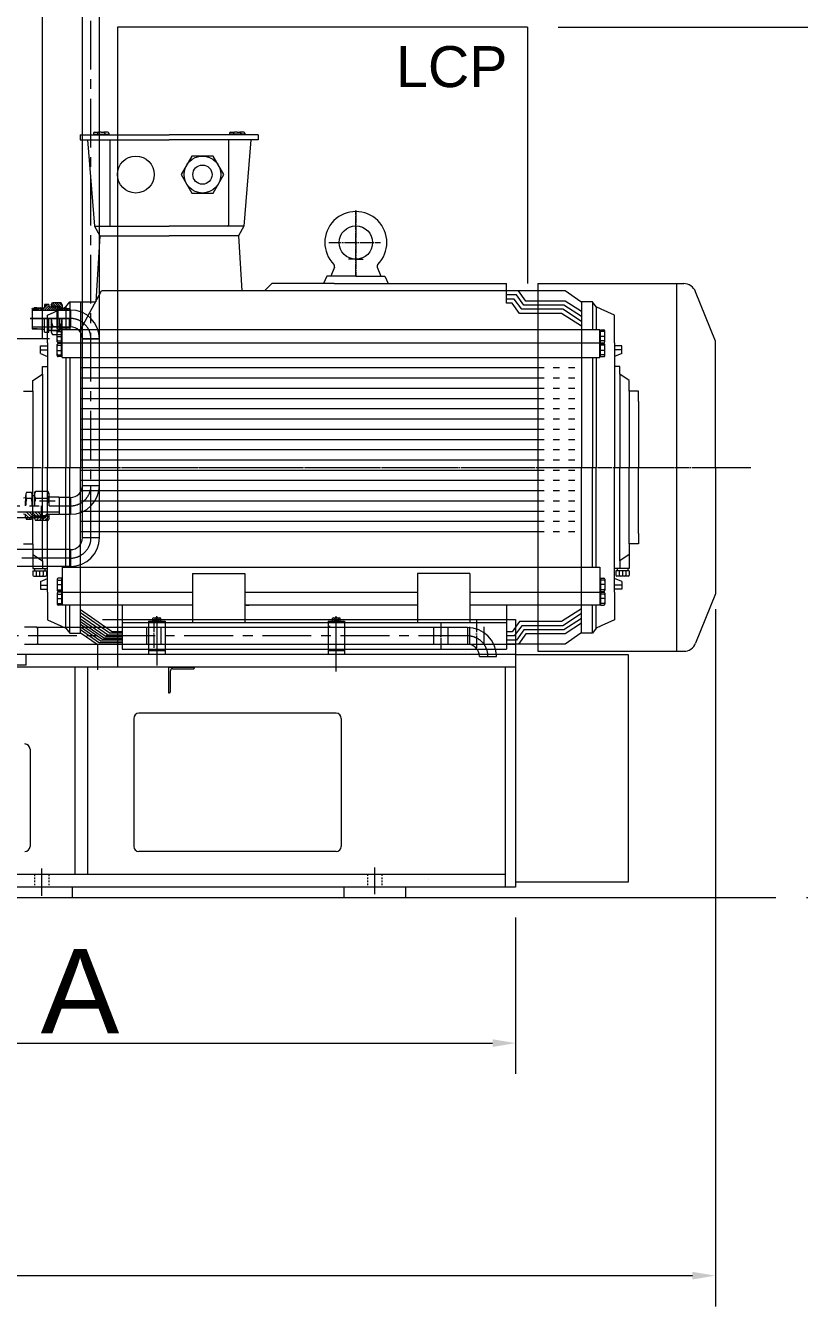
# Model space of a CAD drawing. Header units: inches. Extents: x 0 to 22015, y 0 to 16774.
# Drawn here: x 18570 to 20079, y 8573 to 11075 of the extents above; entities that cross this region are included whole.
import ezdxf

# ---------------------------------------------------------------- set-up
doc = ezdxf.new("R2010")
doc.units = ezdxf.units.IN
doc.header["$MEASUREMENT"] = 0
for name, pattern in [('ACAD_ISO03W100', [30, 12, -18]), ('ACAD_ISO04W100', [30, 24, -3, 0, -3]), ('CENTER', [50.8, 31.75, -6.35, 6.35, -6.35]), ('EB_DASH', [6, 3, -3])]:
    doc.linetypes.add(name, pattern=pattern)
doc.layers.get('Defpoints').update_dxf_attribs({"lineweight": 5})
for name, color, linetype, lineweight in [('06___ANNOTATIONS', 7, 'Continuous', 5), ('CAXA0', 7, 'Continuous', 5), ('CAXA1', 5, 'CENTER', 5), ('CAXA2', 6, 'EB_DASH', 5), ('图层1', 1, 'ACAD_ISO04W100', 5)]:
    doc.layers.add(name, color=color, linetype=linetype, lineweight=lineweight)
doc.styles.add('Roman', font='arial.ttf')
doc.styles.get("Standard").update_dxf_attribs({"font": 'arial.ttf'})
doc.dimstyles.new('ISO-25', dxfattribs={"dimscale": 30, "dimtxt": 1.5, "dimasz": 1.5, "dimexe": 2, "dimexo": 2, "dimtad": 1, "dimtih": 1, "dimtoh": 1, "dimdec": 1, "dimlfac": 0.03937, "dimdsep": 46, "dimtxsty": 'Standard', "dimcen": 2.5, "dimclrd": 7, "dimclre": 7, "dimclrt": 7, "dimadec": 0, "dimazin": 0, "dimtfac": 1, "dimtdec": 1, "dimtmove": 0, "dimatfit": 3, "dimfxl": 1, "dimlwd": 5, "dimlwe": 5, "dimarcsym": 0})

# ---------------------------------------------------------------- blocks, each defined once
blk = doc.blocks.new('*D52')
at = {"color": 7, "linetype": 'Continuous', "lineweight": 5, "transparency": 16777216}
for p, q in [((19608.6, 11071.8), (20584.2, 11071.8)), ((20524.2, 11026.8), (20524.2, 10607.5)), ((20524.2, 9416.8), (20524.2, 10401.5)), ((20093.1, 9371.8), (20584.2, 9371.8))]:
    blk.add_line(p, q, dxfattribs=at)
at = {"color": 7, "transparency": 16777216}
for points in [[(20516.7, 11026.8), (20531.7, 11026.8), (20524.2, 11071.8)], [(20516.7, 9416.8), (20531.7, 9416.8), (20524.2, 9371.8)]]:
    blk.add_solid(points, dxfattribs=at)
at = {"layer": 'Defpoints', "color": 0, "transparency": 16777216}
for p in [(19548.6, 11071.8), (20033.1, 9371.8), (20524.2, 9371.8)]:
    blk.add_point(p, dxfattribs=at)
at = {"color": 7, "lineweight": 5, "transparency": 16777216, "insert": (20524.2, 10504.5), "char_height": 165, "attachment_point": 5, "style": 'Roman'}
blk.add_mtext('66.9', dxfattribs=at)
blk = doc.blocks.new('*D35')
at = {"color": 7, "linetype": 'Continuous', "lineweight": 5, "transparency": 16777216}
for p, q in [((17825.6, 9331.8), (17825.6, 9027.5)), ((19525.6, 9332.8), (19525.6, 9027.5)), ((17870.6, 9087.5), (19480.6, 9087.5))]:
    blk.add_line(p, q, dxfattribs=at)
at = {"color": 7, "transparency": 16777216}
for points in [[(17870.6, 9095), (17870.6, 9080), (17825.6, 9087.5)], [(19480.6, 9095), (19480.6, 9080), (19525.6, 9087.5)]]:
    blk.add_solid(points, dxfattribs=at)
at = {"layer": 'Defpoints', "color": 0, "transparency": 16777216}
for p in [(17825.6, 9391.8), (19525.6, 9392.8), (19525.6, 9087.5)]:
    blk.add_point(p, dxfattribs=at)
at = {"color": 7, "lineweight": 5, "transparency": 16777216, "insert": (18675.6, 9188.8), "char_height": 165, "attachment_point": 5, "style": 'Roman'}
blk.add_mtext('A', dxfattribs=at)
blk = doc.blocks.new('*D36')
at = {"color": 7, "linetype": 'Continuous', "lineweight": 5, "transparency": 16777216}
for p, q in [((19915.6, 9935), (19915.6, 8573.3)), ((15713.1, 9702.5), (15713.1, 8573.3)), ((15758.1, 8633.3), (19870.6, 8633.3))]:
    blk.add_line(p, q, dxfattribs=at)
at = {"color": 7, "transparency": 16777216}
for points in [[(15758.1, 8640.8), (15758.1, 8625.8), (15713.1, 8633.3)], [(19870.6, 8640.8), (19870.6, 8625.8), (19915.6, 8633.3)]]:
    blk.add_solid(points, dxfattribs=at)
at = {"layer": 'Defpoints', "color": 0, "transparency": 16777216}
for p in [(19915.6, 9995), (15713.1, 9762.5), (19915.6, 8633.3)]:
    blk.add_point(p, dxfattribs=at)
at = {"color": 7, "lineweight": 5, "transparency": 16777216, "insert": (17810.2, 8734.5), "char_height": 165, "attachment_point": 5, "style": 'Roman'}
blk.add_mtext('B', dxfattribs=at)

msp = doc.modelspace()

# ---------------------------------------------------------------- linework, layer by layer
at = {"color": 7, "lineweight": 5}
for p, q in [((18660.55, 9391.81), (18660.55, 9371.8)), ((19190.55, 9391.81), (19190.55, 9371.8)), ((19310.55, 9391.81), (19310.55, 9371.8)), ((15584.01, 9371.81), (20033.14, 9371.81))]:
    msp.add_line(p, q, dxfattribs=at)
at = {"layer": 'CAXA0', "color": 7, "linetype": 'Continuous', "lineweight": 5}
for p, q in [((18602.05, 11172.8), (18602.05, 10462.8)), ((18680.56, 10074.78), (18680.56, 11092.67)), ((18713.56, 10074.78), (18713.56, 11092.67)), ((19548.56, 11071.81), (18748.56, 11071.81)), ((18748.56, 11071.81), (18748.56, 9821.81)), ((19548.56, 11071.81), (19548.56, 10570.81)), ((18619.55, 10529.3), (18621.74, 10533.98)), ((18621.74, 10533.98), (18638.37, 10533.98)), ((18628.54, 10526.8), (18621.93, 10533.41)), ((18633.05, 10526.53), (18625.6, 10533.98)), ((18640.55, 10523.27), (18629.84, 10533.98)), ((18640.55, 10527.51), (18634.08, 10533.98)), ((18640.55, 10529.3), (18638.37, 10533.98)), ((18582.05, 10521.95), (18583.1, 10523)), ((18582.05, 10521.95), (18602.53, 10522.89)), ((18584.11, 10522.04), (18582.05, 10519.99)), ((18582.05, 10521.95), (18582.05, 10483.66)), ((18582.05, 10518.8), (18657.05, 10518.8)), ((18583.1, 10523), (18600.58, 10523.8)), ((18585.16, 10523.09), (18584.11, 10522.04)), ((18588.56, 10522.25), (18585.11, 10518.8)), ((18592.05, 10523.71), (18586.15, 10523.71)), ((18589.61, 10523.3), (18588.56, 10522.25)), ((18593.01, 10522.45), (18589.35, 10518.8)), ((18594.05, 10523.5), (18593.01, 10522.45)), ((18597.45, 10522.66), (18593.6, 10518.8)), ((18594.05, 10523.8), (18606.05, 10523.8)), ((18598.5, 10523.71), (18597.45, 10522.66)), ((18601.9, 10522.86), (18597.84, 10518.8)), ((18600.58, 10523.8), (18606.05, 10523.8)), ((18602.84, 10523.8), (18601.9, 10522.86)), ((18613.08, 10529.8), (18602.08, 10518.8)), ((18602.53, 10522.89), (18606.05, 10523.8)), ((18606.05, 10529.8), (18606.05, 10523.8)), ((18615.05, 10529.8), (18606.05, 10529.8)), ((18608.84, 10529.8), (18606.05, 10527.02)), ((18615.05, 10527.53), (18606.33, 10518.8)), ((18617.47, 10525.7), (18610.57, 10518.8)), ((18621.71, 10525.7), (18614.81, 10518.8)), ((18615.05, 10529.8), (18615.05, 10525.7)), ((18615.05, 10525.7), (18619.55, 10525.7)), ((18616.05, 10525.7), (18636.05, 10525.7)), ((18624.79, 10524.54), (18619.05, 10518.8)), ((18619.55, 10529.3), (18619.55, 10525.7)), ((18620.05, 10526.8), (18619.55, 10527.3)), ((18619.55, 10526.8), (18632.05, 10526.8)), ((18621.15, 10525.7), (18620.05, 10526.8)), ((18624.29, 10526.8), (18620.37, 10530.72)), ((18627.33, 10522.84), (18623.3, 10518.8)), ((18625.39, 10525.7), (18624.29, 10526.8)), ((18625.95, 10525.7), (18624.79, 10524.54)), ((18630.2, 10525.7), (18627.33, 10522.84)), ((18629.68, 10520.95), (18627.54, 10518.8)), ((18629.64, 10525.7), (18628.54, 10526.8)), ((18630.08, 10522.3), (18632.05, 10522.3)), ((18630.08, 10522.3), (18630.08, 10502.8)), ((18632.05, 10525.7), (18630.95, 10526.8)), ((18632.05, 10523.32), (18631.04, 10522.3)), ((18636.05, 10525.7), (18632.05, 10526.8)), ((18632.05, 10525.7), (18632.05, 10502.8)), ((18632.05, 10525.2), (18636.05, 10525.2)), ((18633.94, 10525.2), (18632.05, 10523.32)), ((18636.05, 10523.08), (18632.05, 10519.08)), ((18639.02, 10521.8), (18636.02, 10518.8)), ((18636.05, 10525.7), (18636.05, 10521.8)), ((18637.28, 10522.3), (18636.05, 10523.53)), ((18636.05, 10522.3), (18640.55, 10522.3)), ((18636.05, 10522.3), (18640.55, 10522.3)), ((18655.05, 10521.8), (18636.05, 10521.8)), ((18643.27, 10521.8), (18640.27, 10518.8)), ((18640.55, 10529.3), (18640.55, 10521.8)), ((18647.51, 10521.8), (18644.51, 10518.8)), ((18651.75, 10521.8), (18648.75, 10518.8)), ((18655.52, 10521.33), (18652.99, 10518.8)), ((18657.05, 10519.8), (18655.05, 10521.8)), ((18657.05, 10519.8), (18657.05, 10485.8)), ((18657.05, 10519.3), (18657.05, 10485.8)), ((18582.05, 10486.8), (18630.08, 10486.8)), ((18582.05, 10483.66), (18602.53, 10482.71)), ((18582.05, 10483.66), (18583.1, 10482.61)), ((18592.05, 10481.89), (18582.32, 10481.89)), ((18583.1, 10482.61), (18583.1, 10502.8)), ((18583.1, 10482.61), (18600.58, 10481.8)), ((18600.58, 10481.8), (18606.05, 10481.8)), ((18602.53, 10482.71), (18606.05, 10481.8)), ((18602.53, 10482.71), (18606.05, 10481.8)), ((18606.05, 10475.8), (18606.05, 10502.8)), ((18615.05, 10475.8), (18615.05, 10502.8)), ((18619.55, 10502.8), (18619.55, 10476.3)), ((18622.32, 10487.22), (18637.85, 10487.22)), ((18634.33, 10502.8), (18627.68, 10502.8)), ((18630.08, 10502.8), (18630.08, 10483.3)), ((18630.08, 10483.3), (18632.05, 10483.3)), ((18632.05, 10502.8), (18632.05, 10479.9)), ((18632.05, 10486.8), (18657.05, 10486.8)), ((18636.05, 10479.9), (18636.05, 10502.8)), ((18640.55, 10483.8), (18636.05, 10483.8)), ((18640.55, 10483.3), (18636.05, 10483.3)), ((18640.55, 10476.3), (18640.55, 10502.8)), ((18655.05, 10483.8), (18640.55, 10483.8)), ((18655.05, 10483.8), (18655.05, 10502.8)), ((18657.05, 10485.8), (18655.05, 10483.8)), ((18616.05, 10462.8), (17910.05, 10462.8)), ((18606.05, 10475.8), (18615.05, 10475.8)), ((18615.05, 10479.9), (18619.61, 10479.9)), ((18615.05, 10479.9), (18619.55, 10479.9)), ((18616.05, 10479.9), (18636.05, 10479.9)), ((18632.05, 10478.8), (18619.55, 10478.8)), ((18619.55, 10476.3), (18621.74, 10471.62)), ((18621.74, 10471.62), (18638.37, 10471.62)), ((18632.05, 10479.9), (18630.95, 10478.8)), ((18632.05, 10480.4), (18636.05, 10480.4)), ((18636.05, 10479.9), (18632.05, 10478.8)), ((18640.55, 10476.3), (18638.37, 10471.62)), ((18713.55, 10462.8), (18680.55, 10462.8)), ((18680.56, 10462.8), (18713.56, 10462.8)), ((18569.57, 10136.8), (18569.59, 10157.03)), ((18580.69, 10163.09), (18571.5, 10163.1)), ((18582.59, 10159.79), (18580.69, 10163.09)), ((18582.59, 10159.79), (18582.57, 10136.79)), ((18586.59, 10156.29), (18582.59, 10156.29)), ((18586.6, 10161.3), (18586.57, 10136.79)), ((18586.6, 10161.3), (18588.79, 10165.09)), ((18613.41, 10165.07), (18588.79, 10165.09)), ((18615.6, 10161.27), (18613.41, 10165.07)), ((18615.57, 10136.76), (18615.6, 10161.27)), ((18680.55, 10176.8), (18713.56, 10176.8)), ((18565.09, 10152.31), (18569.59, 10153.3)), ((18580.68, 10150.94), (18571.49, 10150.95)), ((18613.4, 10150.92), (18588.78, 10150.94)), ((18596.41, 10146.81), (18627.27, 10146.81)), ((18600.46, 10119.53), (18600.47, 10136.78)), ((18602.56, 10116.77), (18602.57, 10136.77)), ((18634.3, 10153.75), (18615.59, 10153.76)), ((18635.65, 10151.41), (18634.3, 10153.75)), ((18635.62, 10120.48), (18635.65, 10153.48)), ((18635.65, 10153.48), (18657.05, 10153.48)), ((18657.05, 10153.3), (18657.05, 10120.3)), ((18552.42, 10114.31), (18598.71, 10114.31)), ((18600.46, 10124.28), (18553.56, 10124.32)), ((18562.47, 10114.3), (18608.76, 10114.3)), ((18565.06, 10121.31), (18569.56, 10120.3)), ((18569.55, 10113.8), (18569.56, 10120.3)), ((18573.68, 10110.5), (18569.55, 10114.62)), ((18569.55, 10113.8), (18571.46, 10110.5)), ((18579.35, 10110.5), (18569.56, 10120.27)), ((18582.24, 10113.26), (18571.18, 10124.3)), ((18580.65, 10110.49), (18571.46, 10110.5)), ((18583.86, 10117.29), (18576.84, 10124.3)), ((18582.55, 10113.79), (18580.65, 10110.49)), ((18590.03, 10116.79), (18582.51, 10124.29)), ((18582.55, 10113.79), (18582.56, 10117.29)), ((18588.06, 10117.29), (18582.56, 10117.29)), ((18605.06, 10115.77), (18586.34, 10115.79)), ((18586.55, 10112.28), (18586.56, 10117.29)), ((18586.55, 10112.28), (18588.74, 10108.49)), ((18609.56, 10116.77), (18586.56, 10116.79)), ((18587.14, 10111.26), (18591.65, 10115.78)), ((18588.06, 10115.79), (18588.06, 10117.29)), ((18595.7, 10116.78), (18588.18, 10124.29)), ((18613.36, 10108.47), (18588.74, 10108.49)), ((18590.02, 10108.49), (18597.3, 10115.78)), ((18591.65, 10115.78), (18592.65, 10116.78)), ((18601.37, 10116.78), (18593.85, 10124.28)), ((18595.67, 10108.48), (18602.95, 10115.77)), ((18597.3, 10115.78), (18598.3, 10116.78)), ((18600.46, 10123.33), (18599.51, 10124.28)), ((18602.56, 10119.52), (18600.46, 10119.53)), ((18601.31, 10108.48), (18612.08, 10119.27)), ((18635.62, 10124.25), (18602.56, 10124.27)), ((18609.56, 10117.47), (18602.56, 10117.47)), ((18602.95, 10115.77), (18603.94, 10116.77)), ((18605.06, 10115.77), (18609.56, 10116.77)), ((18606.96, 10108.47), (18615.56, 10117.08)), ((18609.56, 10116.77), (18609.56, 10119.77)), ((18634.27, 10119.75), (18609.56, 10119.77)), ((18615.56, 10119.26), (18609.56, 10119.27)), ((18612.61, 10108.47), (18614.4, 10110.26)), ((18615.55, 10112.25), (18613.36, 10108.47)), ((18615.55, 10112.25), (18615.56, 10119.76)), ((18635.62, 10122.08), (18634.27, 10119.74)), ((18635.62, 10120.48), (18657.05, 10120.48)), ((18680.56, 10074.78), (18713.56, 10074.78)), ((18657.06, 10051.28), (18339.62, 10051.28)), ((18657.06, 10051.28), (18657.06, 10018.28)), ((18657.06, 10018.28), (18339.62, 10018.28)), ((18719.84, 9914.81), (19525.56, 9914.81)), ((18763.3, 9914.75), (18799.8, 9914.75)), ((18809.56, 9911.81), (18841.56, 9911.81)), ((18809.56, 9911.81), (18809.56, 9846.81)), ((18818.05, 9912.41), (18818.05, 9917.61)), ((18819.93, 9918.21), (18831.19, 9918.21)), ((18819.93, 9911.81), (18831.19, 9911.81)), ((18821.8, 9917.61), (18821.8, 9912.41)), ((18829.31, 9917.61), (18829.31, 9912.41)), ((18833.06, 9912.41), (18833.06, 9917.61)), ((18841.56, 9911.81), (18841.56, 9846.81)), ((19159.56, 9911.81), (19159.56, 9845.91)), ((19159.56, 9911.81), (19191.56, 9911.81)), ((19159.56, 9911.81), (19159.56, 9846.81)), ((19159.56, 9910.9), (19191.56, 9910.9)), ((19168.05, 9912.41), (19168.05, 9917.61)), ((19169.93, 9918.21), (19181.19, 9918.21)), ((19169.93, 9911.81), (19181.19, 9911.81)), ((19171.8, 9917.61), (19171.8, 9912.41)), ((19179.31, 9917.61), (19179.31, 9912.41)), ((19183.06, 9912.41), (19183.06, 9917.61)), ((19191.56, 9911.81), (19191.56, 9846.81)), ((19525.56, 9914.81), (19525.56, 9866.81)), ((18591.11, 9899.8), (18567.46, 9899.8)), ((18592.46, 9897.47), (18591.11, 9899.8)), ((18592.46, 9899.3), (18592.46, 9866.3)), ((19431.65, 9899.3), (18592.46, 9899.3)), ((19431.5, 9899.3), (19431.5, 9866.3)), ((18591.11, 9865.8), (18567.46, 9865.8)), ((18592.46, 9868.14), (18591.11, 9865.8)), ((19431.65, 9866.3), (18592.46, 9866.3)), ((18709.84, 9866.8), (19320.05, 9866.8)), ((18709.84, 9866.8), (18709.84, 9816.81)), ((18719.84, 9866.81), (19525.56, 9866.81)), ((19525.56, 9866.81), (19525.55, 9391.81)), ((19525.55, 9846.81), (17825.55, 9846.81)), ((18570.55, 9825.8), (18570.55, 9846.81)), ((18570.55, 9825.8), (18570.55, 9841.81)), ((18841.56, 9853.81), (18809.56, 9853.81)), ((19191.56, 9853.81), (19159.56, 9853.81)), ((19455.15, 9842.8), (19488.15, 9842.8)), ((19525.55, 9846.81), (19745.55, 9846.81)), ((19745.55, 9846.81), (19745.55, 9401.81)), ((19525.55, 9821.81), (17825.55, 9821.81)), ((18570.55, 9825.8), (17955.55, 9825.8)), ((18665.56, 9821.81), (18665.56, 9416.81)), ((18690.56, 9821.81), (18690.56, 9416.81)), ((18848.56, 9821.81), (18848.56, 9771.81)), ((18848.56, 9821.81), (18898.56, 9821.81)), ((18851.56, 9813.31), (18851.56, 9772.81)), ((18857.06, 9818.81), (18897.56, 9818.81)), ((18898.56, 9821.81), (18898.56, 9819.81)), ((19505.55, 9811.82), (19505.55, 9506.32)), ((19505.56, 9821.81), (19505.56, 9391.81)), ((19525.55, 9819.93), (19525.55, 9682.6)), ((18848.56, 9771.81), (18850.56, 9771.81)), ((19175.56, 9731.81), (18790.56, 9731.81)), ((19173.05, 9731.79), (19140.05, 9731.79)), ((18780.56, 9721.81), (18780.56, 9471.81)), ((19185.56, 9721.81), (19185.56, 9471.81)), ((18578.06, 9661.81), (18578.06, 9471.81)), ((19175.56, 9461.81), (18790.56, 9461.81)), ((19505.55, 9467.32), (19505.55, 9391.81)), ((19525.55, 9467.32), (19525.55, 9411.77)), ((19505.55, 9416.81), (17825.55, 9416.81)), ((19525.55, 9391.81), (17825.55, 9391.81)), ((19745.55, 9401.81), (19525.55, 9401.81))]:
    msp.add_line(p, q, dxfattribs=at)
msp.add_circle((18631, 10520.88), 1.33, dxfattribs=at)
for centre, radius, start, end in [((18657.05, 10462.8), 56.5, 0, 90), ((18553.55, 10489.3), 61.5, 347.31962, 12.68038), ((18665.96, 10502.8), 46.35, 180.00225, 199.65441), ((18632.22, 10479.42), 12.6, 141.7922, 177.80533), ((18627.95, 10479.42), 12.6, 0, 38.2078), ((18594.21, 10502.8), 46.35, 340.34783, 0), ((18657.05, 10462.8), 23.5, 0, 90), ((18580.23, 10157.02), 10.64, 145.12338, 214.77375), ((18571.95, 10157.03), 10.64, 325.12338, 34.77375), ((18599.12, 10158), 12.53, 145.56432, 214.33281), ((18603.07, 10158), 12.53, 325.56432, 34.33281), ((18657.05, 10176.8), 23.5, 270, 0), ((18657.05, 10176.8), 56.5, 270, 0), ((18623.07, 10136.76), 53.5, 164.61139, 179.94857), ((18529.08, 10136.84), 53.5, 359.94857, 15.28574), ((18633.4, 10136.75), 46.83, 162.36061, 179.94857), ((18568.75, 10136.81), 46.83, 359.94857, 17.53652), ((18657.06, 10074.78), 23.5, 270, 0), ((18657.06, 10074.78), 56.5, 270, 0), ((18819.93, 9914.98), 3.23, 54.42999, 125.57001), ((18819.93, 9915.03), 3.23, 234.42999, 305.57001), ((18825.56, 9906.21), 12, 71.77609, 108.22391), ((18825.56, 9923.81), 12, 251.77609, 288.22391), ((18831.19, 9914.98), 3.23, 54.42999, 125.57001), ((18831.19, 9915.03), 3.23, 234.42999, 305.57001), ((19169.93, 9914.98), 3.23, 54.42999, 125.57001), ((19169.93, 9915.03), 3.23, 234.42999, 305.57001), ((19175.56, 9906.21), 12, 71.77609, 108.22391), ((19175.56, 9923.81), 12, 251.77609, 288.22391), ((19181.19, 9914.98), 3.23, 54.42999, 125.57001), ((19181.19, 9915.03), 3.23, 234.42999, 305.57001), ((19431.65, 9842.8), 56.5, 0, 90), ((19431.65, 9842.8), 23.5, 0, 90), ((18857.06, 9813.31), 5.5, 90, 180), ((18897.56, 9819.81), 1, 270, 0), ((18850.56, 9772.81), 1, 270, 0), ((18790.56, 9721.81), 10, 90, 180), ((19175.55, 9721.8), 10, 0, 90), ((19175.56, 9721.81), 10, 0, 90), ((18568.06, 9661.81), 10, 0, 90), ((18568.06, 9471.81), 10, 270, 0), ((18790.56, 9471.81), 10, 180, 270), ((19175.55, 9471.8), 10, 270, 0), ((19175.56, 9471.81), 10, 270, 0), ((19175.56, 9471.81), 10, 270, 0)]:
    msp.add_arc(centre, radius, start, end, dxfattribs=at)
at = {"layer": 'CAXA1', "linetype": 'CENTER', "lineweight": 5, "ltscale": 3}
for p, q in [((18697.06, 10074.78), (18697.06, 11092.67)), ((18634.33, 10520.88), (18627.68, 10520.88)), ((18657.05, 10502.8), (18578.33, 10502.8)), ((18578.33, 10502.8), (18653.05, 10502.8)), ((15608.74, 10211.81), (19966.04, 10211.81)), ((18005.55, 10136.8), (18657.05, 10136.8)), ((18657.06, 10034.78), (18343.06, 10034.78)), ((18825.56, 9911.21), (18825.56, 9921.21)), ((18825.56, 9920.11), (18825.56, 9808.47)), ((19175.56, 9911.21), (19175.56, 9921.21)), ((19175.56, 9813.6), (19175.56, 9917.43)), ((19431.65, 9882.8), (18243.82, 9882.8)), ((19162.71, 9902.81), (19162.71, 9899.81)), ((19406.52, 9896.95), (19406.52, 9896.8)), ((19406.52, 9896.8), (19406.67, 9896.8)), ((19428.42, 9851.95), (19428.42, 9851.8)), ((19428.42, 9851.95), (19428.42, 9851.8)), ((19428.42, 9851.8), (19428.57, 9851.8)), ((19428.42, 9851.8), (19428.57, 9851.8)), ((18600.55, 9428.52), (18600.55, 9374.96)), ((19250.55, 9430.37), (19250.55, 9378.66))]:
    msp.add_line(p, q, dxfattribs=at)
for centre, start, end in [((18657.05, 10462.8), 0, 90), ((18657.05, 10176.8), 269.99998, 0), ((18657.06, 10074.78), 270, 0), ((19431.65, 9842.8), 0, 90)]:
    msp.add_arc(centre, 40, start, end, dxfattribs=at)
at = {"layer": 'CAXA2', "color": 7, "linetype": 'EB_DASH', "lineweight": 5}
for p, q in [((18586.55, 9416.81), (18586.55, 9391.81)), ((18614.55, 9416.81), (18614.55, 9391.81)), ((19236.55, 9417.01), (19236.55, 9392.01)), ((19264.55, 9417.01), (19264.55, 9392.01)), ((19355.55, 9407.17), (19355.64, 9407.17))]:
    msp.add_line(p, q, dxfattribs=at)
at = {"layer": '图层1', "color": 7, "linetype": 'ByBlock', "lineweight": 5}
for p, q in [((18676.06, 10861.81), (18849.56, 10861.81)), ((18676.06, 10861.81), (18676.06, 10851.81)), ((18701.83, 10864.81), (18701.83, 10862.85)), ((18701.83, 10862.85), (18731.58, 10862.85)), ((18703.83, 10866.81), (18711.6, 10866.81)), ((18706.46, 10862.85), (18706.46, 10861.81)), ((18709.6, 10864.81), (18709.6, 10862.85)), ((18716.71, 10866.81), (18711.6, 10866.81)), ((18716.71, 10866.81), (18721.82, 10866.81)), ((18729.58, 10866.81), (18721.82, 10866.81)), ((18723.82, 10864.81), (18723.82, 10862.85)), ((18726.96, 10862.85), (18726.96, 10861.81)), ((18731.58, 10864.81), (18731.58, 10862.85)), ((19023.06, 10861.81), (18849.56, 10861.81)), ((18967.53, 10864.81), (18967.53, 10862.85)), ((18997.28, 10862.85), (18967.53, 10862.85)), ((18969.53, 10866.81), (18977.3, 10866.81)), ((18972.15, 10862.85), (18972.15, 10861.81)), ((18975.3, 10864.81), (18975.3, 10862.85)), ((18982.4, 10866.81), (18977.3, 10866.81)), ((18982.4, 10866.81), (18987.51, 10866.81)), ((18995.28, 10866.81), (18987.51, 10866.81)), ((18989.51, 10864.81), (18989.51, 10862.85)), ((18992.66, 10862.85), (18992.66, 10861.81)), ((18997.28, 10864.81), (18997.28, 10862.85)), ((19023.06, 10861.81), (19023.06, 10851.81)), ((18676.06, 10851.81), (18849.56, 10851.81)), ((18690.24, 10851.81), (18704, 10683.01)), ((18733.91, 10851.81), (18733.91, 10685.01)), ((19023.06, 10851.81), (18849.56, 10851.81)), ((18965.2, 10851.81), (18965.2, 10685.01)), ((19008.87, 10851.81), (18995.12, 10683.01)), ((18704, 10683.01), (18849.56, 10683.01)), ((18704, 10683.01), (18714.42, 10664.29)), ((18995.12, 10683.01), (18849.56, 10683.01)), ((18995.12, 10683.01), (18984.69, 10664.29)), ((18714.42, 10664.29), (18706.28, 10535.34)), ((18714.42, 10664.29), (18849.56, 10664.29)), ((18984.69, 10664.29), (18849.56, 10664.29)), ((18984.69, 10664.29), (18991.47, 10556.81)), ((19213.89, 10618.47), (19199.41, 10618.47)), ((19213.89, 10618.47), (19228.36, 10618.47)), ((19157.58, 10585.55), (19150.56, 10570.81)), ((19213.89, 10585.55), (19157.58, 10585.55)), ((19172.01, 10603.07), (19165.01, 10585.55)), ((19213.89, 10585.55), (19270.19, 10585.55)), ((19255.77, 10603.07), (19262.76, 10585.55)), ((19270.19, 10585.55), (19277.22, 10570.81)), ((18676.86, 10480.86), (18717.88, 10556.81)), ((19507.82, 10556.81), (18717.88, 10556.81)), ((19049.77, 10570.81), (19035.76, 10556.81)), ((19171.46, 10570.81), (19049.77, 10570.81)), ((19171.46, 10570.81), (19507.82, 10570.81)), ((19507.82, 10532.81), (19507.82, 10570.81)), ((19531.26, 10556.81), (19507.82, 10556.81)), ((19622.25, 10556.81), (19531.26, 10556.81)), ((19545.71, 10536.81), (19531.26, 10556.81)), ((19569.11, 10571.09), (19569.11, 9852.81)), ((19569.11, 10570.81), (19853.64, 10570.81)), ((19622.25, 10556.81), (19573.28, 10556.81)), ((19653.03, 10535.34), (19622.25, 10556.81)), ((19653.03, 10535.34), (19622.25, 10556.81)), ((19840.56, 9852.81), (19840.56, 10570.81)), ((18648.09, 10525.61), (18655.64, 10535.34)), ((18655.64, 10535.34), (18655.64, 10480.86)), ((18655.64, 10535.34), (18678.08, 10535.34)), ((18676.86, 10535.34), (18676.86, 10211.81)), ((18678.08, 10535.34), (18706.28, 10535.34)), ((19527.17, 10548.81), (19507.82, 10548.81)), ((19523.08, 10540.81), (19507.82, 10540.81)), ((19518.99, 10532.81), (19507.82, 10532.81)), ((19533.45, 10512.81), (19518.99, 10532.81)), ((19537.53, 10520.81), (19523.08, 10540.81)), ((19541.62, 10528.81), (19527.17, 10548.81)), ((19622.25, 10536.81), (19545.71, 10536.81)), ((19654.25, 10516.16), (19622.25, 10536.81)), ((19675.47, 10535.34), (19653.03, 10535.34)), ((19654.25, 10535.34), (19654.25, 10211.81)), ((19683.02, 10525.61), (19675.47, 10535.34)), ((19675.47, 10535.34), (19675.47, 10480.86)), ((19915.56, 10458.54), (19876.85, 10555.11)), ((18612.33, 10509.39), (18638.37, 10521.2)), ((18612.33, 10493.84), (18612.33, 10509.39)), ((18638.37, 10521.2), (18648.09, 10525.61)), ((18648.09, 10525.61), (18648.09, 10480.86)), ((19615.18, 10512.81), (19533.45, 10512.81)), ((19617.53, 10520.81), (19537.53, 10520.81)), ((19619.89, 10528.81), (19541.62, 10528.81)), ((19654.25, 10487.6), (19615.18, 10512.81)), ((19654.25, 10497.1), (19617.53, 10520.81)), ((19654.25, 10506.64), (19619.89, 10528.81)), ((19692.74, 10521.2), (19683.02, 10525.61)), ((19683.02, 10525.61), (19683.02, 10480.86)), ((19718.78, 10509.39), (19692.74, 10521.2)), ((19718.78, 10493.84), (19718.78, 10509.39)), ((18612.33, 10475.12), (18612.33, 10493.84)), ((19718.78, 10475.12), (19718.78, 10493.84)), ((18612.33, 10455.17), (18612.33, 10475.12)), ((18631.15, 10457.37), (18631.15, 10478.86)), ((18631.15, 10467.5), (18641.09, 10467.5)), ((18639.5, 10480.86), (18633.15, 10480.86)), ((18633.15, 10477.69), (18641.09, 10477.69)), ((18633.15, 10459.14), (18641.09, 10459.14)), ((18639.5, 10455.37), (18639.5, 10480.86)), ((19690.02, 10480.86), (18641.09, 10480.86)), ((18641.09, 10426.75), (18641.09, 10480.86)), ((19690.02, 10426.75), (19690.02, 10480.86)), ((19697.96, 10477.69), (19690.02, 10477.69)), ((19699.96, 10467.5), (19690.02, 10467.5)), ((19697.96, 10459.14), (19690.02, 10459.14)), ((19691.61, 10480.86), (19697.96, 10480.86)), ((19691.61, 10455.37), (19691.61, 10480.86)), ((19699.96, 10457.37), (19699.96, 10478.86)), ((19718.78, 10455.17), (19718.78, 10475.12)), ((19915.56, 10211.81), (19915.56, 10458.54)), ((18598.22, 10434.23), (18598.22, 10449.31)), ((18598.22, 10449.31), (18612.33, 10449.31)), ((18598.22, 10441.77), (18612.33, 10441.77)), ((18598.22, 10434.23), (18612.33, 10428.7)), ((18612.33, 10455.17), (18612.33, 10211.81)), ((18631.15, 10430.28), (18631.15, 10451.77)), ((18631.15, 10440.41), (18641.09, 10440.41)), ((18639.5, 10455.37), (18633.15, 10455.37)), ((18639.5, 10453.77), (18633.15, 10453.77)), ((18633.15, 10450.6), (18641.09, 10450.6)), ((18633.15, 10432.04), (18641.09, 10432.04)), ((18639.5, 10428.28), (18639.5, 10453.77)), ((18641.09, 10455.37), (19690.02, 10455.37)), ((19697.96, 10450.6), (19690.02, 10450.6)), ((19699.96, 10440.41), (19690.02, 10440.41)), ((19697.96, 10432.04), (19690.02, 10432.04)), ((19691.61, 10455.37), (19697.96, 10455.37)), ((19691.61, 10453.77), (19697.96, 10453.77)), ((19691.61, 10428.28), (19691.61, 10453.77)), ((19699.96, 10430.28), (19699.96, 10451.77)), ((19718.78, 10455.17), (19718.78, 10211.81)), ((19732.88, 10449.31), (19718.78, 10449.31)), ((19732.88, 10441.77), (19718.78, 10441.77)), ((19732.88, 10434.23), (19718.78, 10428.7)), ((19732.88, 10434.23), (19732.88, 10449.31)), ((18602.33, 10394.22), (18602.33, 10408.91)), ((18602.33, 10408.91), (18612.33, 10408.91)), ((18639.5, 10428.28), (18633.15, 10428.28)), ((18641.09, 10426.75), (19690.02, 10426.75)), ((18648.09, 10426.75), (18648.09, 10211.81)), ((18655.64, 10426.75), (18655.64, 10211.81)), ((18676.86, 10406.75), (19569.11, 10406.75)), ((19675.47, 10426.75), (19675.47, 10211.81)), ((19683.02, 10426.75), (19683.02, 10211.81)), ((19691.61, 10428.28), (19697.96, 10428.28)), ((19728.78, 10408.91), (19718.78, 10408.91)), ((19728.78, 10394.22), (19728.78, 10408.91)), ((18583.56, 10381.84), (18602.33, 10394.22)), ((18583.56, 10360.77), (18583.56, 10381.84)), ((18602.33, 10394.22), (18602.33, 10211.81)), ((18676.86, 10386.75), (19569.11, 10386.75)), ((19747.55, 10381.84), (19728.78, 10394.22)), ((19728.78, 10394.22), (19728.78, 10211.81)), ((19747.55, 10360.77), (19747.55, 10381.84)), ((18565.56, 10360.77), (18580.56, 10360.77)), ((18580.56, 10360.77), (18583.56, 10360.77)), ((18583.56, 10360.77), (18583.56, 10211.81)), ((18676.86, 10366.75), (19569.11, 10366.75)), ((19750.55, 10360.77), (19747.55, 10360.77)), ((19747.55, 10360.77), (19747.55, 10211.81)), ((19765.55, 10360.77), (19750.55, 10360.77)), ((19765.55, 10340.83), (19765.55, 10360.77)), ((18676.86, 10346.75), (19569.11, 10346.75)), ((19765.55, 10340.83), (19765.55, 10211.81)), ((18676.86, 10326.75), (19569.11, 10326.75)), ((18676.86, 10306.75), (19569.11, 10306.75)), ((18676.86, 10286.75), (19569.11, 10286.75)), ((18676.86, 10266.75), (19569.11, 10266.75)), ((18676.86, 10246.75), (19569.11, 10246.75)), ((18583.56, 10062.85), (18583.56, 10211.81)), ((18602.33, 10029.4), (18602.33, 10211.81)), ((18612.33, 9968.45), (18612.33, 10211.81)), ((18648.09, 10016.87), (18648.09, 10211.81)), ((18655.64, 10016.87), (18655.64, 10211.81)), ((18676.86, 10226.75), (19569.11, 10226.75)), ((18676.86, 9888.28), (18676.86, 10211.81)), ((18676.86, 10206.75), (19569.11, 10206.75)), ((19654.25, 9888.28), (19654.25, 10211.81)), ((19675.47, 10016.87), (19675.47, 10211.81)), ((19683.02, 10016.87), (19683.02, 10211.81)), ((19718.78, 9968.45), (19718.78, 10211.81)), ((19728.78, 10029.4), (19728.78, 10211.81)), ((19747.55, 10062.85), (19747.55, 10211.81)), ((19765.55, 10082.78), (19765.55, 10211.81)), ((19915.56, 10211.81), (19915.56, 9965.08)), ((18676.86, 10186.75), (19569.11, 10186.75)), ((18676.86, 10166.75), (19569.11, 10166.75)), ((18676.86, 10146.75), (19569.11, 10146.75)), ((18676.86, 10126.75), (19569.11, 10126.75)), ((18676.86, 10106.75), (19569.11, 10106.75)), ((18676.86, 10086.75), (19569.11, 10086.75)), ((19765.55, 10082.78), (19765.55, 10062.85)), ((18565.56, 10062.85), (18580.56, 10062.85)), ((18580.56, 10062.85), (18583.56, 10062.85)), ((18583.56, 10062.85), (18583.56, 10041.78)), ((19747.55, 10062.85), (19747.55, 10041.78)), ((19750.55, 10062.85), (19747.55, 10062.85)), ((19765.55, 10062.85), (19750.55, 10062.85)), ((18583.56, 10041.78), (18602.33, 10029.4)), ((18583.56, 10041.78), (18583.56, 10014.71)), ((19747.55, 10041.78), (19728.78, 10029.4)), ((19747.55, 10041.78), (19747.55, 10014.71)), ((18583.56, 10014.71), (18602.33, 10014.71)), ((18583.56, 10009.71), (18602.33, 10009.71)), ((18583.56, 10009.71), (18583.56, 10001.71)), ((18586.52, 10014.71), (18586.52, 10009.71)), ((18590.14, 10009.71), (18590.14, 10001.71)), ((18596.9, 10009.71), (18596.9, 9999.71)), ((18602.33, 10029.4), (18602.33, 10014.71)), ((18602.33, 10014.71), (18612.33, 10014.71)), ((18602.33, 10009.71), (18610.14, 10009.71)), ((18603.56, 10009.71), (18603.56, 10001.71)), ((18607.17, 10014.71), (18607.17, 10009.71)), ((18610.14, 10009.71), (18610.14, 10001.71)), ((18641.09, 10016.87), (19690.02, 10016.87)), ((18641.09, 10016.87), (18641.09, 9942.75)), ((19690.02, 10016.87), (19690.02, 9942.75)), ((19728.78, 10014.71), (19718.78, 10014.71)), ((19728.78, 10009.71), (19720.97, 10009.71)), ((19720.97, 10009.71), (19720.97, 10001.71)), ((19723.94, 10014.71), (19723.94, 10009.71)), ((19727.55, 10009.71), (19727.55, 10001.71)), ((19728.78, 10029.4), (19728.78, 10014.71)), ((19747.55, 10014.71), (19728.78, 10014.71)), ((19747.55, 10009.71), (19728.78, 10009.71)), ((19734.21, 10009.71), (19734.21, 9999.71)), ((19740.97, 10009.71), (19740.97, 10001.71)), ((19744.59, 10014.71), (19744.59, 10009.71)), ((19747.55, 10009.71), (19747.55, 10001.71)), ((18585.56, 9999.71), (18608.14, 9999.71)), ((18598.22, 9989.39), (18612.33, 9994.91)), ((18598.22, 9989.39), (18598.22, 9974.3)), ((18598.22, 9981.85), (18612.33, 9981.85)), ((18631.15, 9993.34), (18631.15, 9971.85)), ((18631.15, 9983.21), (18641.09, 9983.21)), ((18639.5, 9995.34), (18633.15, 9995.34)), ((18633.15, 9991.57), (18641.09, 9991.57)), ((18639.5, 9995.34), (18639.5, 9969.85)), ((18894.84, 10004.6), (18894.84, 9908.81)), ((18894.84, 10004.6), (18997.18, 10004.6)), ((18997.18, 10004.6), (18997.18, 9908.81)), ((19436.28, 10004.6), (19333.94, 10004.6)), ((19333.94, 10004.6), (19333.94, 9908.81)), ((19436.28, 10004.6), (19436.28, 9908.81)), ((19697.96, 9991.57), (19690.02, 9991.57)), ((19699.96, 9983.21), (19690.02, 9983.21)), ((19691.61, 9995.34), (19697.96, 9995.34)), ((19691.61, 9995.34), (19691.61, 9969.85)), ((19699.96, 9993.34), (19699.96, 9971.85)), ((19732.88, 9989.39), (19718.78, 9994.91)), ((19732.88, 9981.85), (19718.78, 9981.85)), ((19745.55, 9999.71), (19722.97, 9999.71)), ((19732.88, 9989.39), (19732.88, 9974.3)), ((18598.22, 9974.3), (18612.33, 9974.3)), ((18612.33, 9968.45), (18612.33, 9948.5)), ((18631.15, 9966.25), (18631.15, 9944.75)), ((18631.15, 9956.12), (18641.09, 9956.12)), ((18633.15, 9973.02), (18641.09, 9973.02)), ((18639.5, 9969.85), (18633.15, 9969.85)), ((18639.5, 9968.25), (18633.15, 9968.25)), ((18633.15, 9964.48), (18641.09, 9964.48)), ((18639.5, 9968.25), (18639.5, 9942.75)), ((18641.09, 9968.25), (18894.84, 9968.25)), ((18997.18, 9968.25), (19333.94, 9968.25)), ((19435.56, 9968.25), (19690.02, 9968.25)), ((19697.96, 9973.02), (19690.02, 9973.02)), ((19697.96, 9964.48), (19690.02, 9964.48)), ((19699.96, 9956.12), (19690.02, 9956.12)), ((19691.61, 9969.85), (19697.96, 9969.85)), ((19691.61, 9968.25), (19697.96, 9968.25)), ((19691.61, 9968.25), (19691.61, 9942.75)), ((19699.96, 9966.25), (19699.96, 9944.75)), ((19732.88, 9974.3), (19718.78, 9974.3)), ((19718.78, 9968.45), (19718.78, 9948.5)), ((19915.56, 9965.08), (19876.85, 9868.51)), ((18612.33, 9948.5), (18612.33, 9929.78)), ((18633.15, 9945.93), (18641.09, 9945.93)), ((18639.5, 9942.75), (18633.15, 9942.75)), ((18894.84, 9942.75), (18641.09, 9942.75)), ((18648.09, 9898.01), (18648.09, 9942.75)), ((18655.64, 9888.28), (18655.64, 9942.75)), ((18676.86, 9934.46), (18739.22, 9891.02)), ((18757.82, 9942.75), (18757.82, 9856.81)), ((19333.94, 9942.75), (18997.18, 9942.75)), ((18999.61, 9942.75), (19005.96, 9942.75)), ((19690.02, 9942.75), (19435.56, 9942.75)), ((19507.82, 9942.75), (19507.82, 9856.81)), ((19654.25, 9936.02), (19615.18, 9910.81)), ((19675.47, 9888.28), (19675.47, 9942.75)), ((19683.02, 9898.01), (19683.02, 9942.75)), ((19697.96, 9945.93), (19690.02, 9945.93)), ((19691.61, 9942.75), (19697.96, 9942.75)), ((19718.78, 9948.5), (19718.78, 9914.23)), ((18612.33, 9929.78), (18612.33, 9914.23)), ((18612.33, 9914.23), (18638.37, 9902.42)), ((18676.86, 9928.36), (18734.69, 9888.02)), ((18676.86, 9922.27), (18730.98, 9884.58)), ((18676.86, 9916.17), (18726.45, 9881.58)), ((18676.86, 9910.94), (18723.26, 9878.58)), ((18757.82, 9908.81), (19249.96, 9908.81)), ((19249.96, 9908.81), (19507.82, 9908.81)), ((19533.45, 9910.81), (19518.99, 9890.81)), ((19615.18, 9910.81), (19533.45, 9910.81)), ((19654.25, 9926.51), (19617.53, 9902.81)), ((19654.25, 9916.98), (19619.89, 9894.81)), ((19654.25, 9907.46), (19622.25, 9886.81)), ((19718.78, 9914.23), (19692.74, 9902.42)), ((18638.37, 9902.42), (18648.09, 9898.01)), ((18648.09, 9898.01), (18655.64, 9888.28)), ((18655.64, 9888.28), (18678.08, 9888.28)), ((18676.86, 9905.7), (18720.06, 9875.58)), ((18676.86, 9900.53), (18716.87, 9872.58)), ((18676.86, 9895.26), (18713.63, 9869.58)), ((18678.08, 9888.28), (18708.86, 9866.81)), ((18757.82, 9881.58), (18726.45, 9881.58)), ((18757.82, 9884.58), (18730.98, 9884.58)), ((18757.82, 9888.02), (18734.69, 9888.02)), ((18757.82, 9891.02), (18739.22, 9891.02)), ((18805.56, 9900.42), (18805.56, 9866.81)), ((18833.56, 9900.42), (18833.56, 9866.81)), ((19365.56, 9900.42), (19365.56, 9866.81)), ((19393.56, 9900.42), (19393.56, 9866.81)), ((19435.56, 9900.42), (19435.56, 9866.81)), ((19463.56, 9900.42), (19463.56, 9866.81)), ((19518.99, 9890.81), (19507.82, 9890.81)), ((19523.08, 9882.81), (19507.82, 9882.81)), ((19537.53, 9902.81), (19523.08, 9882.81)), ((19541.62, 9894.81), (19527.17, 9874.81)), ((19545.71, 9886.81), (19531.26, 9866.81)), ((19617.53, 9902.81), (19537.53, 9902.81)), ((19619.89, 9894.81), (19541.62, 9894.81)), ((19622.25, 9886.81), (19545.71, 9886.81)), ((19653.03, 9888.28), (19622.25, 9866.81)), ((19675.47, 9888.28), (19653.03, 9888.28)), ((19683.02, 9898.01), (19675.47, 9888.28)), ((19692.74, 9902.42), (19683.02, 9898.01)), ((18708.86, 9866.81), (18757.82, 9866.81)), ((18757.82, 9869.58), (18713.63, 9869.58)), ((18757.82, 9872.58), (18716.87, 9872.58)), ((18757.82, 9875.58), (18720.06, 9875.58)), ((18757.82, 9875.58), (18720.06, 9875.58)), ((18757.82, 9878.58), (18723.26, 9878.58)), ((18757.82, 9878.58), (18723.26, 9878.58)), ((18757.82, 9856.81), (19249.96, 9856.81)), ((19249.96, 9856.81), (19507.82, 9856.81)), ((19527.17, 9874.81), (19507.82, 9874.81)), ((19531.26, 9866.81), (19507.82, 9866.81)), ((19622.25, 9866.81), (19531.26, 9866.81)), ((19569.11, 9852.81), (19853.75, 9852.81))]:
    msp.add_line(p, q, dxfattribs=at)
at = {"layer": '图层1', "color": 7, "lineweight": 5}
for p, q in [((19213.89, 10713.76), (19213.89, 10585.55)), ((19213.89, 10585.55), (19213.89, 10713.76)), ((19161.42, 10651.11), (19261.83, 10651.11)), ((18425.54, 10211.81), (19986.42, 10211.81)), ((18819.56, 9913.88), (18819.56, 9856.81)), ((19379.56, 9908.81), (19379.56, 9856.81)), ((19449.56, 9913.88), (19449.56, 9856.81))]:
    msp.add_line(p, q, dxfattribs=at)
at = {"layer": '图层1', "color": 7, "linetype": 'ACAD_ISO03W100', "lineweight": 5}
for p, q in [((19569.11, 10406.75), (19654.25, 10406.75)), ((19569.11, 10386.75), (19654.25, 10386.75)), ((19569.11, 10366.75), (19654.25, 10366.75)), ((19569.11, 10346.75), (19654.25, 10346.75)), ((19569.11, 10326.75), (19654.25, 10326.75)), ((19569.11, 10306.75), (19654.25, 10306.75)), ((19569.11, 10286.75), (19654.25, 10286.75)), ((19569.11, 10266.75), (19654.25, 10266.75)), ((19569.11, 10246.75), (19654.25, 10246.75)), ((19569.11, 10226.75), (19654.25, 10226.75)), ((19569.11, 10206.75), (19654.25, 10206.75)), ((19569.11, 10186.75), (19654.25, 10186.75)), ((19569.11, 10166.75), (19654.25, 10166.75)), ((19569.11, 10146.75), (19654.25, 10146.75)), ((19569.11, 10126.75), (19654.25, 10126.75)), ((19569.11, 10106.75), (19654.25, 10106.75)), ((19569.11, 10086.75), (19654.25, 10086.75)), ((18757.82, 9866.81), (19507.82, 9866.81))]:
    msp.add_line(p, q, dxfattribs=at)
at = {"layer": '图层1', "color": 7, "linetype": 'ByBlock', "lineweight": 5}
msp.add_lwpolyline([(18935.34, 10747.81), (18956.13, 10783.81), (18935.34, 10819.81), (18893.77, 10819.81), (18872.99, 10783.81), (18893.77, 10747.81)], close=True, dxfattribs=at)
for centre, radius in [((18784.56, 10783.81), 36), ((18914.56, 10783.81), 36), ((18914.56, 10783.81), 18.75), ((19213.89, 10651.11), 32.64)]:
    msp.add_circle(centre, radius, dxfattribs=at)
for centre, radius, start, end in [((18703.83, 10864.81), 2, 90, 180), ((18711.6, 10864.81), 2, 90, 180), ((18721.82, 10864.81), 2, 0, 90), ((18729.58, 10864.81), 2, 0, 90), ((18969.53, 10864.81), 2, 90, 180), ((18977.3, 10864.81), 2, 90, 180), ((18987.51, 10864.81), 2, 0, 90), ((18995.28, 10864.81), 2, 0, 90), ((19213.89, 10651.11), 60.56, 315.20867, 224.79133), ((18735.91, 10685.01), 2, 180, 270), ((18963.2, 10685.01), 2, 270, 0), ((19167.36, 10604.92), 5, 338.24617, 44.79133), ((19260.41, 10604.92), 5, 135.20867, 201.75383), ((19853.64, 10545.81), 25, 21.84219, 90), ((18633.15, 10478.86), 2, 90, 180), ((18633.15, 10475.69), 2, 90, 180), ((18633.15, 10461.14), 2, 180, 270), ((18633.15, 10457.37), 2, 180, 270), ((19697.96, 10478.86), 2, 0, 90), ((19697.96, 10475.69), 2, 0, 90), ((19697.96, 10461.14), 2, 270, 0), ((19697.96, 10457.37), 2, 270, 0), ((18633.15, 10451.77), 2, 90, 180), ((18633.15, 10448.6), 2, 90, 180), ((18633.15, 10434.04), 2, 180, 270), ((19697.96, 10451.77), 2, 0, 90), ((19697.96, 10448.6), 2, 0, 90), ((19697.96, 10434.04), 2, 270, 0), ((18633.15, 10430.28), 2, 180, 270), ((19697.96, 10430.28), 2, 270, 0), ((18585.56, 10001.71), 2, 180, 270), ((18592.14, 10001.71), 2, 180, 270), ((18601.56, 10001.71), 2, 270, 0), ((18608.14, 10001.71), 2, 270, 0), ((18633.15, 9993.34), 2, 90, 180), ((18633.15, 9989.57), 2, 90, 180), ((19697.96, 9993.34), 2, 0, 90), ((19697.96, 9989.57), 2, 0, 90), ((19722.97, 10001.71), 2, 180, 270), ((19729.55, 10001.71), 2, 180, 270), ((19738.97, 10001.71), 2, 270, 0), ((19745.55, 10001.71), 2, 270, 0), ((18633.15, 9975.02), 2, 180, 270), ((18633.15, 9971.85), 2, 180, 270), ((18633.15, 9966.25), 2, 90, 180), ((18633.15, 9962.48), 2, 90, 180), ((19697.96, 9975.02), 2, 270, 0), ((19697.96, 9971.85), 2, 270, 0), ((19697.96, 9966.25), 2, 0, 90), ((19697.96, 9962.48), 2, 0, 90), ((18633.15, 9947.93), 2, 180, 270), ((18633.15, 9944.75), 2, 180, 270), ((19697.96, 9947.93), 2, 270, 0), ((19697.96, 9944.75), 2, 270, 0), ((19853.75, 9877.81), 25, 270, 338.15781)]:
    msp.add_arc(centre, radius, start, end, dxfattribs=at)

# ---------------------------------------------------------------- texts
at = {"layer": '06___ANNOTATIONS', "color": 7, "linetype": 'Continuous', "lineweight": 5, "insert": (19292.32, 10994.16), "char_height": 80, "width": 4297.3632, "attachment_point": 4, "style": 'Roman'}
msp.add_mtext('LCP', dxfattribs=at)

# ---------------------------------------------------------------- dimensions: what is measured, and where the dimension line sits
at = {"color": 7, "lineweight": 5}
dim = msp.add_linear_dim(base=(20524.22, 9371.81), p1=(19548.56, 11071.81), p2=(20033.14, 9371.81), angle=90, dimstyle='ISO-25', override={"dimtxt": 5.5, "dimpost": '\\X', "dimtxsty": 'Roman', "dimtmove": 1}, dxfattribs=at)
dim.commit()
dim.dimension.update_dxf_attribs({"geometry": '*D52', "text_midpoint": (20524.22, 10504.54), "dimtype": 160})
dim = msp.add_linear_dim(base=(19915.56, 8633.29), p1=(15713.06, 9762.54), p2=(19915.56, 9995.03), text='B', dimstyle='ISO-25', override={"dimtxt": 5.5, "dimpost": '\\X', "dimtxsty": 'Roman', "dimtmove": 1}, dxfattribs=at)
dim.commit()
dim.dimension.update_dxf_attribs({"geometry": '*D36', "text_midpoint": (17810.16, 8633.29), "dimtype": 160})
dim = msp.add_linear_dim(base=(19525.55, 9087.51), p1=(17825.55, 9391.81), p2=(19525.55, 9392.8), text='A', dimstyle='ISO-25', override={"dimtxt": 5.5, "dimpost": '\\X', "dimtxsty": 'Roman', "dimtmove": 1}, dxfattribs=at)
dim.commit()
dim.dimension.update_dxf_attribs({"geometry": '*D35', "text_midpoint": (18675.55, 9188.76)})

doc.saveas('drawing.dxf')
